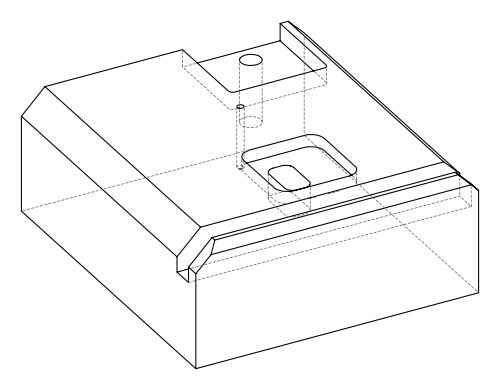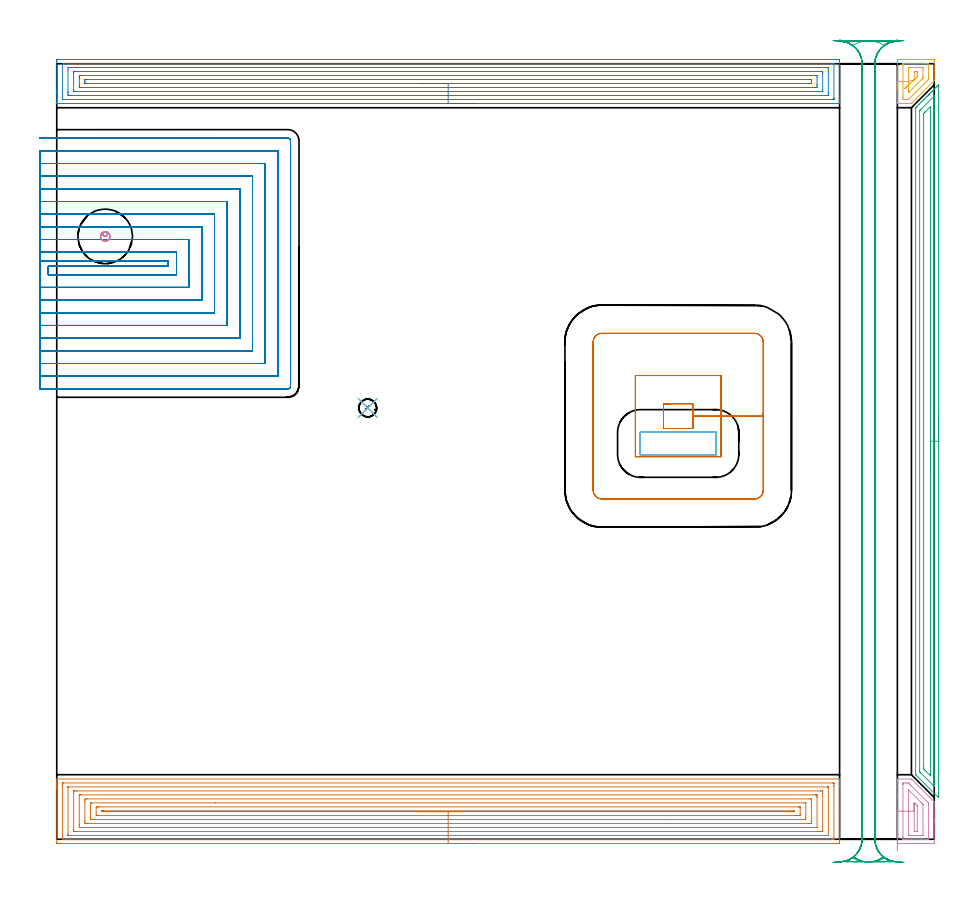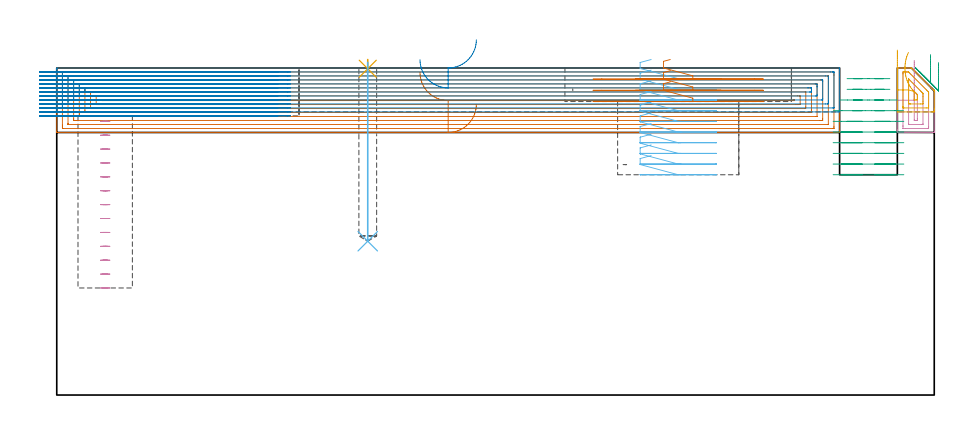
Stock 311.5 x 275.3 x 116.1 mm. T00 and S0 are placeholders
(PLAN: 12 operations, 6 tool changes, 130 min)
(1 AREA_MILL | FG_CHAMFER_SURFACE | UGT0205_001 | 20.23 min | 75001 mm3)
(2 AREA_MILL_1 | FG_CHAMFER_SURFACE_1 | UGT0205_001 | 13.6 min | 34714 mm3)
(3 AREA_MILL_2 | FG_CHAMFER_SURFACE_2 | UGT0205_001 | 6.12 min | 8614 mm3)
(4 AREA_MILL_3 | FG_CHAMFER_SURFACE_3 | UGT0205_001 | 1.11 min | 5238 mm3)
(5 AREA_MILL_4 | FG_CHAMFER_SURFACE_4 | UGT0205_001 | 0.77 min | 2147 mm3)
(6 MILL_RECTANGULAR_POCKET | POCKET_RECTANGULAR_STRAIGHT | NXT0201_012 | Follow Part, ap 4, ae 75% | 2.48 min | 36994 mm3)
(7 MILL_RECTANGULAR_POCKET_1 | POCKET_RECTANGULAR_STRAIGHT_1 | UGT0201_094 | Follow Part, ap 5, ae 75% | 2.83 min | 62033 mm3)
(8 MILL_SLOT | SLOT_PARTIAL_RECTANGULAR | NXT0201_008 | Follow Part, ap 1.5, ae 75% | 69.22 min | 138800 mm3)
(9 MILL_RECTANGULAR_SLOT | SLOT_RECTANGULAR | NXT0201_012 | Follow Part, ap 4, ae 75% | 12.51 min | 207832 mm3)
(10 MILL_BLIND_HOLE_FROM_SOLID_MATERIAL | STEP1POCKET | NXT0201_012 | Spiral | 0.83 min | 17891 mm3)
(11 SPOT_DRILL | STEP1POCKET_1 | NXT0321_9005460120000 | 0.03 min | 4 mm3)
(12 DRILL_BLIND_HOLE_INTO_CENTER | STEP1POCKET_1 | UGT0301_458 | 0.26 min | 1864 mm3)
(TOOL UGT0205_001 | Chamfer Mill 20 x 3 x 45 deg. | D20 FL50 Z2)
(TOOL NXT0201_012 | ENDMILL 16mm [2P460-1600-NA 1630] | D16 FL38 Z6)
(TOOL UGT0201_094 | End mill 20 mm | D20 FL38 Z4)
(TOOL NXT0201_008 | ENDMILL 6mm [2P460-0600-NA 1630] | D6 FL26 Z6)
(TOOL NXT0321_9005460120000 | NC Spot Drill, 142deg, 12mm, Carbide, Uncoated | D12 PA142 FL30 Z2)
(TOOL UGT0301_458 | Carbide Drill 6.3 mm | D6.3 PA118 FL63 Z2)
(OP 1 AREA_MILL)
G17 G21 G94 G90
T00 M6
G54
G17 G0 G90 X148.95 Y-1.5 S1061 M3
G43 Z126.1 H0
Z103.2
G94 G1 X148.912 Z102.328 F250.
X148.798 Z101.464
X148.609 Z100.612
X148.347 Z99.78
X148.013 Z98.974
X147.61 Z98.2
X147.142 Z97.464
X146.61 Z96.772
X146.021 Z96.129
X145.378 Z95.54
X144.686 Z95.008
X143.95 Z94.54
X143.176 Z94.137
X142.37 Z93.803
X141.538 Z93.541
X140.686 Z93.352
X139.822 Z93.238
X138.95 Z93.2
X0.607
X0.164 Y-1.496 Z93.202
X0.01 Y-1.492 Z93.206
X0. Y-1.059 Z93.638
Y17.718 Z112.413
Y18.317 Z113.011
Y18.881 Z113.578
Y19.197 Z113.893
Y19.762 Z114.458
Y20.078 Z114.773
Y21.084 Z115.783
X0.01 Y21.394 Z116.093
X0.16 Y21.4 Z116.1
X277.74
X277.89 Y21.394 Z116.093
X277.9 Y21.083 Z115.782
Y20.711 Z115.411
Y20.078 Z114.773
Y18.881 Z113.578
Y18.317 Z113.011
Y9.792 Z104.489
Y-0.777 Z93.92
X277.897 Y-1.059 Z93.638
X277.89 Y-1.492 Z93.206
X277.736 Y-1.496 Z93.202
X277.293 Y-1.5 Z93.2
X138.95
Y-0.086 Z94.614
X2.392 Y-0.085 Z94.615
X2.296 Y-0.084 Z94.616
X2.032 Y-0.079 Z94.621
X2.01 Y0.007 Z94.707
X2.003 Y0.205 Z94.905
X2.001 Y0.703 Z95.403
X2. Y1.089 Z95.789
X2.001 Y19.197 Z113.897
X2.003 Y19.581 Z114.281
X2.01 Y19.968 Z114.668
X2.023 Y19.979 Z114.679
X2.043 Y19.982 Z114.682
X2.092 Y19.984 Z114.684
X2.192 Y19.985 Z114.685
X2.392 Y19.986 Z114.686
X275.508 Y19.985 Z114.685
X275.604 Y19.984 Z114.684
X275.868 Y19.979 Z114.679
X275.89 Y19.893 Z114.593
X275.897 Y19.695 Z114.395
X275.899 Y19.197 Z113.897
X275.9 Y18.811 Z113.511
X275.899 Y0.703 Z95.403
X275.897 Y0.318 Z95.018
X275.89 Y-0.068 Z94.632
X275.877 Y-0.079 Z94.621
X275.857 Y-0.082 Z94.618
X275.808 Y-0.084 Z94.616
X275.708 Y-0.085 Z94.615
X275.508 Y-0.086 Z94.614
X138.95
Y1.328 Z96.028
X4.177 Y1.329 Z96.029
X4.091 Y1.33 Z96.03
X4.023 Y1.333 Z96.033
X4.01 Y1.335 Z96.035
X4.006 Y1.359 Z96.059
X4.003 Y1.409 Z96.109
X4.001 Y1.583 Z96.283
X4. Y1.758 Z96.458
X4.001 Y18.49 Z113.19
X4.007 Y18.549 Z113.249
X4.01 Y18.565 Z113.265
X4.017 Y18.567 Z113.267
X4.048 Y18.569 Z113.269
X4.177 Y18.571 Z113.271
X273.723
X273.809 Y18.57 Z113.27
X273.877 Y18.567 Z113.267
X273.89 Y18.565 Z113.265
X273.894 Y18.541 Z113.241
X273.897 Y18.491 Z113.191
X273.899 Y18.317 Z113.017
X273.9 Y18.142 Z112.842
X273.899 Y1.41 Z96.11
X273.893 Y1.351 Z96.051
X273.89 Y1.335 Z96.035
X273.883 Y1.333 Z96.033
X273.852 Y1.331 Z96.031
X273.723 Y1.329 Z96.029
X138.95 Y1.328 Z96.028
Y2.743 Z97.443
X6.854
X6.571 Y2.744 Z97.444
X6.123 Y2.748 Z97.448
X6.027 Y2.749 Z97.449
X6.01 Y2.919 Z97.619
X6. Y3.307 Z98.007
Y3.345 Z98.045
Y16.555 Z111.255
X6.002 Y16.977 Z111.677
X6.005 Y17.082 Z111.782
X6.01 Y17.134 Z111.834
X6.014 Y17.15 Z111.85
X6.042 Y17.152 Z111.852
X6.247 Y17.155 Z111.855
X6.854 Y17.157 Z111.857
X7.137
X271.046
X271.329 Y17.156 Z111.856
X271.777 Y17.152 Z111.852
X271.873 Y17.15 Z111.85
X271.89 Y16.981 Z111.681
X271.9 Y16.593 Z111.293
Y16.555 Z111.255
Y3.345 Z98.045
X271.898 Y2.923 Z97.623
X271.895 Y2.818 Z97.518
X271.89 Y2.766 Z97.466
X271.886 Y2.749 Z97.449
X271.858 Y2.748 Z97.448
X271.653 Y2.745 Z97.445
X271.046 Y2.743 Z97.443
X270.763
X138.95
Y4.157 Z98.857
X8.57
X8.431 Y4.158 Z98.858
X8.154 Y4.163 Z98.863
X8.009 Y4.167 Z98.867
X8.006 Y4.184 Z98.884
X8.003 Y4.225 Z98.925
X8. Y4.856 Z99.556
Y5.106 Z99.806
X8.001 Y15.675 Z110.375
X8.003 Y15.714 Z110.414
X8.007 Y15.732 Z110.432
X8.011 Y15.736 Z110.436
X8.085 Y15.739 Z110.439
X8.362 Y15.742 Z110.442
X8.501 Y15.743 Z110.443
X269.33
X269.469 Y15.742 Z110.442
X269.746 Y15.737 Z110.437
X269.891 Y15.733 Z110.433
X269.894 Y15.716 Z110.416
X269.897 Y15.675 Z110.375
X269.9 Y15.044 Z109.744
Y14.794 Z109.494
X269.899 Y4.225 Z98.925
X269.897 Y4.186 Z98.886
X269.893 Y4.168 Z98.868
X269.89 Y4.164 Z98.864
X269.816 Y4.161 Z98.861
X269.538 Y4.158 Z98.858
X269.399 Y4.157 Z98.857
X138.95
Y5.571 Z100.271
X10.846
X10.425 Y5.573 Z100.273
X10.013 Y5.578 Z100.278
X10.005 Y5.987 Z100.687
X10. Y6.405 Z101.105
Y13.451 Z108.151
X10.004 Y13.913 Z108.613
X10.01 Y14.322 Z109.022
X10.425 Y14.326 Z109.026
X10.896 Y14.329 Z109.029
X267.054
X267.475 Y14.327 Z109.027
X267.887 Y14.322 Z109.022
X267.895 Y13.913 Z108.613
X267.9 Y13.495 Z108.195
Y6.449 Z101.149
X267.896 Y5.987 Z100.687
X267.89 Y5.578 Z100.278
X267.475 Y5.573 Z100.273
X267.004 Y5.571 Z100.271
X138.95
Y6.985 Z101.685
X12.21 Y6.986 Z101.686
X12.089 Y6.987 Z101.687
X12.03 Y6.99 Z101.69
X12.009 Y6.993 Z101.693
X12.005 Y7.005 Z101.705
X12.002 Y7.02 Z101.72
X12. Y7.074 Z101.774
X12.001 Y12.357 Z107.057
X12.009 Y12.565 Z107.265
X12.026 Y12.908 Z107.608
X12.21 Y12.912 Z107.612
X12.33 Y12.914 Z107.614
X56.362 Y12.915 Z107.615
X265.69 Y12.914 Z107.614
X265.811 Y12.913 Z107.613
X265.87 Y12.91 Z107.61
X265.891 Y12.907 Z107.607
X265.895 Y12.895 Z107.595
X265.898 Y12.88 Z107.58
X265.9 Y12.826 Z107.526
X265.899 Y7.543 Z102.243
X265.891 Y7.335 Z102.035
X265.874 Y6.992 Z101.692
X265.69 Y6.988 Z101.688
X265.57 Y6.986 Z101.686
X217.605 Y6.985 Z101.685
X138.95
Y8.4 Z103.1
X14.887
X14.226 Y8.401 Z103.101
X14.097 Y8.403 Z103.103
X14.074 Y8.405 Z103.105
X14.01 Y8.419 Z103.119
X14. Y8.624 Z103.324
Y8.629 Z103.329
Y11.266 Z105.966
X14.01 Y11.483 Z106.183
X14.423 Y11.494 Z106.194
X14.657 Y11.498 Z106.198
X14.887 Y11.5 Z106.2
X15.547
X263.013
X263.674 Y11.499 Z106.199
X263.803 Y11.497 Z106.197
X263.826 Y11.494 Z106.194
X263.89 Y11.481 Z106.181
X263.9 Y11.276 Z105.976
Y11.271 Z105.971
Y8.634 Z103.334
X263.89 Y8.417 Z103.117
X263.478 Y8.406 Z103.106
X263.243 Y8.401 Z103.101
X263.013 Y8.4 Z103.1
X262.353
X138.95
Y9.814 Z104.514
X16.364
X16.088 Y9.816 Z104.516
X16.043 Y9.818 Z104.518
X16.014 Y9.82 Z104.52
X16.01 Y9.839 Z104.539
X16.008 Y9.95 Z104.65
X16.01 Y10.061 Z104.761
X16.014 Y10.08 Z104.78
X16.043 Y10.082 Z104.782
X16.09 Y10.084 Z104.784
X16.364 Y10.086 Z104.786
X16.672
X261.536
X261.812 Y10.084 Z104.784
X261.857 Y10.082 Z104.782
X261.886 Y10.08 Z104.78
X261.89 Y10.061 Z104.761
X261.892 Y9.95 Z104.65
X261.89 Y9.839 Z104.539
X261.886 Y9.82 Z104.52
X261.857 Y9.818 Z104.518
X261.81 Y9.816 Z104.516
X261.504 Y9.814 Z104.514
X261.228
X138.95
X138.078 Z104.552
X137.214 Z104.666
X136.362 Z104.854
X135.53 Z105.117
X134.724 Z105.451
X133.95 Z105.853
X133.214 Z106.322
X132.522 Z106.853
X131.879 Z107.443
X131.29 Z108.086
X130.758 Z108.778
X130.29 Z109.514
X129.887 Z110.288
X129.553 Z111.094
X129.291 Z111.926
X129.102 Z112.777
X128.988 Z113.642
X128.95 Z114.514
G0 Z126.1
M5
M2
(OP 2 AREA_MILL_1)
G17 G21 G94 G90
T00 M6
G54
G17 G0 G90 X148.95 Y261.2 S1061 M3
G43 Z126.1 H0
G94 G1 X148.912 Z125.228 F250.
X148.798 Z124.363
X148.609 Z123.512
X148.347 Z122.68
X148.013 Z121.874
X147.61 Z121.1
X147.142 Z120.364
X146.61 Z119.672
X146.021 Z119.029
X145.378 Z118.439
X144.686 Z117.908
X143.95 Z117.44
X143.176 Z117.037
X142.37 Z116.703
X141.538 Z116.441
X140.687 Z116.252
X139.822 Z116.138
X138.95 Z116.1
X0.16
X0.01 Y261.202 Z116.088
X0.002 Y261.329 Z115.964
X0. Y261.46 Z115.839
Y261.808 Z115.491
Y262.437 Z114.858
Y264.502 Z112.796
Y265.062 Z112.233
Y265.657 Z111.639
Y275.843 Z101.454
X0.004 Y276.438 Z100.859
X0.01 Y276.793 Z100.505
X0.24 Y276.797 Z100.501
X0.607 Y276.8 Z100.5
X277.293
X277.66 Y276.797 Z100.501
X277.89 Y276.793 Z100.505
X277.9 Y276.438 Z100.859
Y265.062 Z112.233
Y263.627 Z113.67
Y262.437 Z114.858
Y261.808 Z115.491
Y261.46 Z115.839
X277.898 Y261.329 Z115.964
X277.89 Y261.202 Z116.088
X277.74 Y261.2 Z116.1
X138.95
Y262.614 Z114.686
X2.392 Y262.615 Z114.685
X2.209 Y262.616 Z114.684
X2.047 Y262.62 Z114.68
X2.014 Y262.621 Z114.679
X2.009 Y262.641 Z114.659
X2.005 Y262.669 Z114.631
X2.001 Y262.82 Z114.48
X2. Y275.072 Z102.228
X2.002 Y275.2 Z102.1
X2.006 Y275.302 Z101.998
X2.01 Y275.369 Z101.931
X2.02 Y275.379 Z101.921
X2.037 Y275.38 Z101.92
X2.392 Y275.385 Z101.915
X2.573 Y275.386 Z101.914
X3.284
X275.508 Y275.385 Z101.915
X275.691 Y275.384 Z101.916
X275.853 Y275.38 Z101.92
X275.886 Y275.379 Z101.921
X275.892 Y275.359 Z101.941
X275.895 Y275.331 Z101.969
X275.899 Y275.18 Z102.12
X275.9 Y262.928 Z114.372
X275.898 Y262.8 Z114.5
X275.894 Y262.698 Z114.602
X275.89 Y262.632 Z114.668
X275.88 Y262.621 Z114.679
X275.863 Y262.62 Z114.68
X275.508 Y262.615 Z114.685
X275.327 Y262.614 Z114.686
X274.616
X138.95
Y264.028 Z113.272
X5.069 Y264.029 Z113.271
X4.337 Y264.03 Z113.27
X4.177 Y264.032 Z113.268
X4.024 Y264.035 Z113.265
X4.01 Y264.187 Z113.113
X4.004 Y264.357 Z112.943
X4. Y265.062 Z112.238
Y265.236 Z112.065
X4.001 Y273.11 Z104.19
X4.01 Y273.813 Z103.487
X4.022 Y273.965 Z103.335
X5.069 Y273.971 Z103.329
X272.831
X273.563 Y273.97 Z103.33
X273.723 Y273.968 Z103.332
X273.876 Y273.965 Z103.335
X273.89 Y273.813 Z103.487
X273.897 Y273.643 Z103.657
X273.9 Y272.938 Z104.362
Y272.765 Z104.535
X273.899 Y264.89 Z112.41
X273.89 Y264.187 Z113.113
X273.878 Y264.035 Z113.265
X272.831 Y264.029 Z113.271
X138.95 Y264.028 Z113.272
Y265.443 Z111.857
X6.466
X6.131 Y265.445 Z111.855
X6.075 Y265.446 Z111.854
X6.021 Y265.449 Z111.851
X6.01 Y265.524 Z111.776
X6.001 Y265.899 Z111.401
X6. Y265.937 Z111.363
Y272.063 Z105.237
X6.006 Y272.481 Z104.819
X6.01 Y272.533 Z104.767
X6.013 Y272.55 Z104.75
X6.048 Y272.552 Z104.748
X6.182 Y272.555 Z104.745
X6.35 Y272.557 Z104.743
X271.434
X271.769 Y272.555 Z104.745
X271.825 Y272.554 Z104.746
X271.879 Y272.551 Z104.749
X271.89 Y272.476 Z104.824
X271.9 Y272.101 Z105.199
Y272.063 Z105.237
Y265.937 Z111.363
X271.894 Y265.519 Z111.781
X271.89 Y265.467 Z111.833
X271.887 Y265.45 Z111.85
X271.852 Y265.448 Z111.852
X271.718 Y265.445 Z111.855
X271.55 Y265.443 Z111.857
X138.95
Y266.857 Z110.443
X8.594
X8.207 Y266.861 Z110.439
X8.023 Y266.864 Z110.436
X8.01 Y266.967 Z110.333
X8.002 Y267.438 Z109.862
X8. Y270.064 Z107.236
X8.001 Y270.313 Z106.987
X8.006 Y270.934 Z106.366
X8.014 Y271.136 Z106.164
X8.685 Y271.143 Z106.157
X269.306
X269.693 Y271.139 Z106.161
X269.877 Y271.136 Z106.164
X269.89 Y271.033 Z106.267
X269.898 Y270.562 Z106.738
X269.9 Y267.936 Z109.364
X269.899 Y267.687 Z109.613
X269.894 Y267.066 Z110.234
X269.886 Y266.864 Z110.436
X269.215 Y266.857 Z110.443
X138.95
Y268.271 Z109.029
X10.722
X10.425 Y268.272 Z109.028
X10.128 Y268.276 Z109.024
X10.044 Y268.278 Z109.022
X10.01 Y268.283 Z109.017
X10.007 Y268.313 Z108.987
X10.003 Y268.424 Z108.876
X10.001 Y268.562 Z108.738
X10. Y268.979 Z108.321
X10.001 Y269.438 Z107.862
X10.004 Y269.646 Z107.654
X10.007 Y269.697 Z107.603
X10.009 Y269.718 Z107.582
X10.03 Y269.722 Z107.578
X10.131 Y269.725 Z107.575
X10.425 Y269.728 Z107.572
X11.02 Y269.729 Z107.571
X11.317
X267.178
X267.475 Y269.728 Z107.572
X267.772 Y269.724 Z107.576
X267.856 Y269.722 Z107.578
X267.89 Y269.717 Z107.583
X267.893 Y269.687 Z107.613
X267.897 Y269.576 Z107.724
X267.899 Y269.438 Z107.862
X267.9 Y269.021 Z108.279
X267.899 Y268.562 Z108.738
X267.896 Y268.354 Z108.946
X267.893 Y268.303 Z108.997
X267.891 Y268.282 Z109.018
X267.87 Y268.278 Z109.022
X267.769 Y268.275 Z109.025
X267.475 Y268.272 Z109.028
X266.88 Y268.271 Z109.029
X266.583
X138.95
X138.078 Z109.067
X137.214 Z109.181
X136.362 Z109.37
X135.53 Z109.632
X134.724 Z109.966
X133.95 Z110.369
X133.214 Z110.837
X132.522 Z111.368
X131.879 Z111.958
X131.29 Z112.601
X130.759 Z113.293
X130.29 Z114.029
X129.887 Z114.803
X129.553 Z115.609
X129.291 Z116.441
X129.102 Z117.292
X128.988 Z118.157
X128.95 Z119.029
G0 Z126.1
M5
M2
(OP 3 AREA_MILL_2)
G17 G21 G94 G90
T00 M6
G54
G17 G0 G90 X313. Y151.3 S1061 M3
G43 Z126.1 H0
Z118.
G94 G1 Y151.262 Z117.128 F250.
Y151.148 Z116.263
Y150.959 Z115.412
Y150.697 Z114.58
Y150.363 Z113.774
Y149.96 Z113.
Y149.492 Z112.264
Y148.96 Z111.572
Y148.371 Z110.929
Y147.728 Z110.34
Y147.036 Z109.808
Y146.3 Z109.34
Y145.526 Z108.937
Y144.72 Z108.603
Y143.888 Z108.341
Y143.036 Z108.152
Y142.172 Z108.038
Y141.3 Z108.
Y15.345
X312.999 Y14.964 Z108.001
X312.998 Y14.932 Z108.002
X312.992 Y14.818 Z108.006
X312.935 Y14.87 Z108.063
X312.835 Y14.964 Z108.162
X305.08 Y22.72 Z115.92
X304.917 Y22.887 Z116.078
X304.904 Y22.905 Z116.089
X304.9 Y22.999 Z116.1
Y259.6
X304.904 Y259.695 Z116.089
X304.917 Y259.713 Z116.078
X305.08 Y259.88 Z115.919
X305.246 Y260.047 Z115.753
X305.408 Y260.21 Z115.589
X306.139 Y260.939 Z114.86
X306.294 Y261.095 Z114.703
X306.731 Y261.531 Z114.269
X307.032 Y261.832 Z113.967
X307.179 Y261.981 Z113.817
X307.605 Y262.405 Z113.395
X307.924 Y262.725 Z113.074
X308.065 Y262.866 Z112.932
X308.47 Y263.27 Z112.53
X308.52 Y263.32 Z112.48
X308.817 Y263.618 Z112.181
X308.948 Y263.75 Z112.048
X309.334 Y264.134 Z111.666
X309.455 Y264.255 Z111.545
X309.71 Y264.511 Z111.288
X309.836 Y264.637 Z111.161
X310.198 Y264.998 Z110.802
X310.363 Y265.163 Z110.637
X310.603 Y265.404 Z110.395
X310.721 Y265.523 Z110.275
X311.062 Y265.862 Z109.937
X311.27 Y266.07 Z109.729
X311.496 Y266.296 Z109.503
X311.607 Y266.408 Z109.39
X312.178 Y266.978 Z108.822
X312.388 Y267.189 Z108.61
X312.492 Y267.294 Z108.504
X312.935 Y267.735 Z108.065
X312.987 Y267.785 Z108.013
X312.996 Z108.004
X313. Z108.
Y141.3
X311.586 Z109.414
Y18.982
X311.583 Y18.785 Z109.417
X311.58 Y18.688 Z109.42
X311.579 Y18.683 Z109.421
X311.564 Y18.693 Z109.436
X311.535 Y18.718 Z109.465
X311.467 Y18.783 Z109.533
X311.268 Y18.982 Z109.732
X306.805 Y23.446 Z114.195
X306.425 Y23.835 Z114.575
X306.321 Y23.942 Z114.679
X306.319 Y23.992 Z114.681
X306.316 Y24.1 Z114.684
X306.314 Y24.318 Z114.686
X306.315 Y258.479 Z114.685
X306.317 Y258.588 Z114.683
X306.321 Y258.641 Z114.679
X306.324 Y258.662 Z114.676
X306.339 Y258.68 Z114.661
X306.549 Y258.896 Z114.451
X306.803 Y259.154 Z114.197
X306.992 Y259.342 Z114.008
X311.438 Y263.788 Z109.562
X311.533 Y263.88 Z109.467
X311.569 Y263.911 Z109.431
X311.577 Y263.917 Z109.423
X311.579 Y263.899 Z109.421
X311.583 Y263.813 Z109.417
X311.586 Y263.639 Z109.414
Y263.618
Y141.3
X310.172 Z110.828
X310.171 Y23.446 Z110.829
Y23.108
X310.167 Y22.553 Z110.833
X310.166 Y22.549 Z110.834
X310.152 Y22.553 Z110.848
X309.836 Y22.865 Z111.164
X308.36 Y24.339 Z112.64
X308.065 Y24.637 Z112.935
X307.771 Y24.938 Z113.229
X307.737 Y24.975 Z113.263
X307.734 Y25.029 Z113.266
X307.731 Y25.119 Z113.269
X307.729 Y25.232 Z113.271
Y25.571
Y256.814
X307.731 Y257.368 Z113.269
X307.733 Y257.537 Z113.267
X307.735 Y257.617 Z113.265
X307.773 Y257.662 Z113.227
X308.065 Y257.963 Z112.935
X308.212 Y258.112 Z112.788
X308.36 Y258.261 Z112.64
X310.147 Y260.047 Z110.853
X310.156 Y260.052 Z110.844
X310.16 Y260.053 Z110.84
X310.165 Y260.047 Z110.835
X310.169 Y259.834 Z110.831
X310.171 Y259.709 Z110.829
X310.172 Y141.3 Z110.828
Y140.428 Z110.866
Y139.564 Z110.98
Y138.712 Z111.169
Y137.88 Z111.431
Y137.074 Z111.765
Y136.3 Z112.168
Y135.564 Z112.637
Y134.872 Z113.168
Y134.229 Z113.757
Y133.64 Z114.401
Y133.108 Z115.093
Y132.64 Z115.828
Y132.237 Z116.602
Y131.903 Z117.408
Y131.641 Z118.24
Y131.452 Z119.092
Y131.338 Z119.957
Y131.3 Z120.828
G0 Z126.1
M5
M2
(OP 4 AREA_MILL_3)
G17 G21 G94 G90
T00 M6
G54
G17 G0 G90 X298.4 Y-4.192 S1061 M3
G43 Z126.1 H0
Z104.645
G94 G1 Y-3.549 Z104.055 F250.
Y-2.857 Z103.524
Y-2.121 Z103.056
Y-1.347 Z102.653
Y-0.541 Z102.319
Y0.291 Z102.057
Y1.142 Z101.868
Y2.007 Z101.754
Y2.879 Z101.716
Y3.75 Z101.754
Y4.615 Z101.868
Y5.467 Z102.057
Y6.299 Z102.319
Y7.105 Z102.653
Y7.879 Z103.056
Y8.615 Z103.524
Y9.307 Z104.055
Y9.95 Z104.645
Y14.794 Z109.488
Y15.604 Z110.304
Y20.995 Z115.694
X298.41 Y21.393 Z116.093
X298.804 Y21.4 Z116.1
X303.4 Y21.399 Z116.099
X311.496 Y13.304 Z108.003
X311.499 Y13.289 Z107.989
X311.5 Y6.797 Z101.497
Y5.987 Z100.681
X311.499 Y-1.059 Z93.636
X311.497 Y-1.461 Z93.234
X311.493 Y-1.49 Z93.205
X311.096 Y-1.5 Z93.2
X298.804 Y-1.499 Z93.201
X298.407 Y-1.49 Z93.205
X298.403 Y-1.059 Z93.636
X298.4 Y-0.654 Z94.041
Y9.95 Z104.645
X298.402
X298.804 Y9.948 Z104.648
X300.4 Y9.95 Z104.65
Y19.357 Z114.057
X300.403 Y19.518 Z114.218
X300.41 Y19.838 Z114.538
X300.422 Y19.979 Z114.679
X300.462 Y19.981 Z114.681
X300.56 Y19.984 Z114.684
X300.652 Y19.985 Z114.685
X301.438
X301.531
X302.316 Y19.979 Z114.679
X302.363 Y19.976 Z114.676
X302.415 Y19.927 Z114.627
X302.522 Y19.824 Z114.524
X302.733 Y19.616 Z114.316
X303.153 Y19.197 Z113.897
X309.34 Y13.01 Z107.71
X309.44 Y12.9 Z107.6
X309.49 Y12.844 Z107.544
X309.5 Y12.152 Z106.852
Y0.543 Z95.243
X309.497 Y0.382 Z95.082
X309.49 Y0.062 Z94.762
X309.478 Y-0.079 Z94.621
X309.438 Y-0.081 Z94.619
X309.34 Y-0.084 Z94.616
X309.248 Y-0.085 Z94.615
X301.345
X300.56 Y-0.08 Z94.62
X300.461 Y-0.079 Z94.621
X300.41 Y-0.053 Z94.647
X300.404 Y-0.022 Z94.678
X300.401 Y0.703 Z95.403
X300.4 Y0.863 Z95.563
Y9.95 Z104.65
X302.4
X302.401 Y17.351 Z112.051
X302.406 Y17.436 Z112.136
X302.41 Y17.483 Z112.183
X302.419 Y17.478 Z112.178
X302.426 Y17.473 Z112.173
X302.464 Y17.436 Z112.136
X306.868 Y13.032 Z107.732
X307.03 Y12.868 Z107.568
X307.354 Y12.535 Z107.235
X307.49 Y12.383 Z107.083
X307.494 Y12.335 Z107.035
X307.499 Y12.237 Z106.937
Y1.583 Z96.283
X307.493 Y1.384 Z96.084
X307.49 Y1.341 Z96.041
X307.383 Y1.335 Z96.035
X307.214 Y1.331 Z96.031
X306.96 Y1.329 Z96.029
X302.569
X302.465 Y1.331 Z96.031
X302.434 Y1.334 Z96.034
X302.41 Y1.338 Z96.038
X302.406 Y1.388 Z96.088
X302.401 Y1.498 Z96.198
X302.4 Y9.95 Z104.65
X304.4
X304.402 Y12.702 Z107.402
X304.407 Y13.032 Z107.732
X304.409 Y13.033 Z107.733
X304.413 Y13.032 Z107.732
X304.95 Y12.5 Z107.2
X305.295 Y12.152 Z106.852
X305.409 Y12.031 Z106.731
X305.49 Y11.943 Z106.643
X305.493 Y11.876 Z106.576
X305.499 Y11.601 Z106.301
Y3.345 Z98.045
X305.497 Y2.796 Z97.496
X305.49 Y2.758 Z97.458
X305.486 Y2.749 Z97.449
X305.474 Y2.747 Z97.447
X305.4 Y2.744 Z97.444
X305.25 Y2.743 Z97.443
X304.95
X304.672
X304.528
X304.456 Y2.744 Z97.444
X304.421 Y2.747 Z97.447
X304.411 Y2.749 Z97.449
X304.409 Y2.758 Z97.458
X304.401 Y3.014 Z97.714
X304.4 Y9.95 Z104.65
Y10.539 Z105.293
Y11.07 Z105.985
Y11.539 Z106.721
Y11.942 Z107.495
Y12.276 Z108.301
Y12.538 Z109.133
Y12.727 Z109.985
Y12.841 Z110.849
Y12.879 Z111.721
Y12.841 Z112.593
Y12.727 Z113.458
Y12.538 Z114.309
Y12.276 Z115.141
Y11.942 Z115.947
Y11.539 Z116.721
Y11.07 Z117.457
Y10.539 Z118.149
Y9.95 Z118.792
G0 Z126.1
M5
M2
(OP 5 AREA_MILL_4)
G17 G21 G94 G90
T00 M6
G54
G17 G0 G90 X298.4 Y269. S1061 M3
G43 Z126.1 H0
Z122.437
G94 G1 Y268.41 Z121.794 F250.
Y267.879 Z121.102
Y267.411 Z120.366
Y267.008 Z119.592
Y266.674 Z118.786
Y266.412 Z117.954
Y266.223 Z117.102
Y266.109 Z116.237
Y266.071 Z115.366
Y266.109 Z114.494
Y266.223 Z113.629
Y266.412 Z112.778
Y266.674 Z111.946
Y267.008 Z111.14
Y267.411 Z110.366
Y267.88 Z109.63
Y268.411 Z108.938
Y269. Z108.295
Y275.965 Z101.33
X298.404 Y276.438 Z100.857
X298.408 Y276.79 Z100.505
X298.448 Y276.793 Z100.502
X298.804 Y276.8 Z100.5
X310.733
X311.096 Y276.799 Z100.501
X311.452 Y276.793 Z100.502
X311.492 Y276.79 Z100.504
X311.495 Y276.438 Z100.856
X311.5 Y275.633 Z101.667
X311.499 Y269.401 Z107.898
X311.49 Y269.291 Z108.006
X311.305 Y269.104 Z108.194
X311.201 Y269. Z108.298
X303.531 Y261.332 Z115.967
X303.395 Y261.204 Z116.089
X303.194 Y261.2 Z116.1
X298.804
X298.41 Y261.207 Z116.093
X298.4 Y261.533 Z115.767
Y266.883 Z110.417
Y267.687 Z109.606
Y269. Z108.295
X298.403
X298.804 Y269.002 Z108.298
X300.4 Y269. Z108.3
Y274.847 Z102.453
X300.403 Y275.006 Z102.294
X300.41 Y275.324 Z101.976
X300.416 Y275.38 Z101.92
X300.43 Y275.382 Z101.918
X300.472 Y275.384 Z101.916
X300.56 Y275.385 Z101.915
X300.738 Y275.386 Z101.914
X308.64 Y275.385 Z101.915
X309.34 Y275.381 Z101.919
X309.439 Y275.379 Z101.921
X309.49 Y275.372 Z101.928
X309.5 Y274.688 Z102.612
X309.499 Y270.313 Z106.987
X309.498 Y270.155 Z107.145
X309.491 Y269.995 Z107.305
X309.475 Y269.737 Z107.563
X309.34 Y269.592 Z107.708
X308.826 Y269.075 Z108.225
X302.564 Y262.815 Z114.485
X302.462 Y262.717 Z114.583
X302.392 Y262.653 Z114.647
X302.355 Y262.621 Z114.679
X302.316 Y262.62 Z114.68
X302.136 Y262.616 Z114.684
X301.438 Y262.615 Z114.685
X301.26
X300.56 Y262.619 Z114.681
X300.461 Y262.621 Z114.679
X300.41 Y262.628 Z114.672
X300.4 Y263.312 Z113.988
Y269. Z108.3
X302.4
Y272.854 Z104.446
Y273.729 Z103.571
X302.402 Y273.813 Z103.487
X302.406 Y273.911 Z103.389
X302.41 Y273.955 Z103.345
X302.557 Y273.964 Z103.336
X302.875 Y273.969 Z103.331
X303.035 Y273.971 Z103.329
X306.706
X307.43 Y273.967 Z103.333
X307.461 Y273.965 Z103.335
X307.49 Y273.907 Z103.393
X307.494 Y273.813 Z103.487
X307.5 Y273.022 Z104.278
Y271.272 Z106.028
X307.499 Y270.398 Z106.902
X307.495 Y270.313 Z106.987
X307.49 Y270.216 Z107.084
X307.424 Y270.135 Z107.165
X307.308 Y270.013 Z107.287
X307.159 Y269.861 Z107.439
X306.738 Y269.438 Z107.862
X302.551 Y265.252 Z112.048
X302.445 Y265.15 Z112.15
X302.41 Y265.118 Z112.182
X302.407 Y265.143 Z112.157
X302.403 Y265.248 Z112.052
X302.4 Y265.853 Z111.447
Y269. Z108.3
X304.408 Y269.564 Z107.736
X304.405 Y269.582 Z107.718
X304.402 Y269.656 Z107.644
X304.401 Y269.767 Z107.533
X304.4 Y269.986 Z107.314
X304.401 Y272.337 Z104.963
X304.404 Y272.474 Z104.826
X304.409 Y272.541 Z104.759
X304.411 Y272.551 Z104.749
X304.422 Y272.553 Z104.747
X304.455 Y272.556 Z104.744
X304.95
X305.336 Y272.553 Z104.747
X305.481 Y272.55 Z104.75
X305.493 Y272.397 Z104.903
X305.497 Y272.063 Z105.237
X305.499 Y271.516 Z105.784
X305.496 Y271.188 Z106.112
X305.489 Y270.65 Z106.65
X305.162 Y270.313 Z106.987
X305.057 Y270.206 Z107.094
X304.509 Y269.659 Z107.641
X304.435 Y269.588 Z107.712
X304.409 Y269.564 Z107.736
X303.884 Y269.094 Z108.252
X303.396 Y268.656 Z108.826
X302.946 Y268.253 Z109.456
X302.539 Y267.889 Z110.136
X302.178 Y267.565 Z110.861
X301.865 Y267.285 Z111.626
X301.603 Y267.05 Z112.424
X301.394 Y266.862 Z113.25
X301.239 Y266.724 Z114.098
X301.14 Y266.635 Z114.96
X301.097 Y266.596 Z115.83
X301.111 Y266.609 Z116.702
X301.181 Y266.672 Z117.57
X301.307 Y266.785 Z118.425
X301.489 Y266.948 Z119.263
X301.724 Y267.158 Z120.076
X302.011 Y267.415 Z120.859
X302.348 Y267.717 Z121.605
G0 Z126.1
M5
M2
(OP 6 MILL_RECTANGULAR_POCKET)
G17 G21 G94 G90
T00 M6
G54
G17 G0 G90 X211.015 Y144.5 S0 M3
G43 Z126.1 H1
Z119.1
G94 G1 X207.2 Z118.078 F250.
X207.168 Z118.069
X207.126 Y144.474 Z118.056
X207.1 Y144.432 Z118.043
Y136.568 Z115.936
X207.126 Y136.526 Z115.922
X207.168 Y136.5 Z115.909
X220.6 Z112.31
X234. F500.
X234.055 Y136.505
X234.095 Y136.545
X234.1 Y136.6
Y144.4
X234.095 Y144.455
X234.055 Y144.495
X234. Y144.5
X207.2
X207.145 Y144.495
X207.105 Y144.455
X207.1 Y144.4
Y136.6
X207.105 Y136.545
X207.145 Y136.505
X207.2 Y136.5
X220.6
X221.6
G0 X211.015 Y144.5 Z115.31
G1 X207.2 Z114.288 F250.
X207.168 Z114.279
X207.126 Y144.474 Z114.266
X207.1 Y144.432 Z114.253
Y136.568 Z112.146
X207.126 Y136.526 Z112.132
X207.168 Y136.5 Z112.119
X220.6 Z108.52
X234. F500.
X234.055 Y136.505
X234.095 Y136.545
X234.1 Y136.6
Y144.4
X234.095 Y144.455
X234.055 Y144.495
X234. Y144.5
X207.2
X207.145 Y144.495
X207.105 Y144.455
X207.1 Y144.4
Y136.6
X207.105 Y136.545
X207.145 Y136.505
X207.2 Y136.5
X220.6
X221.6
G0 X211.015 Y144.5 Z111.52
G1 X207.2 Z110.498 F250.
X207.168 Z110.489
X207.126 Y144.474 Z110.476
X207.1 Y144.432 Z110.463
Y136.568 Z108.356
X207.126 Y136.526 Z108.342
X207.168 Y136.5 Z108.329
X220.6 Z104.73
X234. F500.
X234.055 Y136.505
X234.095 Y136.545
X234.1 Y136.6
Y144.4
X234.095 Y144.455
X234.055 Y144.495
X234. Y144.5
X207.2
X207.145 Y144.495
X207.105 Y144.455
X207.1 Y144.4
Y136.6
X207.105 Y136.545
X207.145 Y136.505
X207.2 Y136.5
X220.6
X221.6
G0 X211.015 Y144.5 Z107.73
G1 X207.2 Z106.708 F250.
X207.168 Z106.699
X207.126 Y144.474 Z106.686
X207.1 Y144.432 Z106.673
Y136.568 Z104.566
X207.126 Y136.526 Z104.552
X207.168 Y136.5 Z104.539
X207.2 Z104.53
X220.6 Z100.94
X234. F500.
X234.055 Y136.505
X234.095 Y136.545
X234.1 Y136.6
Y144.4
X234.095 Y144.455
X234.055 Y144.495
X234. Y144.5
X207.2
X207.145 Y144.495
X207.105 Y144.455
X207.1 Y144.4
Y136.6
X207.105 Y136.545
X207.145 Y136.505
X207.2 Y136.5
X220.6
X221.6
G0 X211.015 Y144.5 Z103.94
G1 X207.2 Z102.918 F250.
X207.168 Z102.909
X207.126 Y144.474 Z102.896
X207.1 Y144.432 Z102.883
Y136.568 Z100.776
X207.126 Y136.526 Z100.762
X207.168 Y136.5 Z100.749
X220.6 Z97.15
X234. F500.
X234.055 Y136.505
X234.095 Y136.545
X234.1 Y136.6
Y144.4
X234.095 Y144.455
X234.055 Y144.495
X234. Y144.5
X207.2
X207.145 Y144.495
X207.105 Y144.455
X207.1 Y144.4
Y136.6
X207.105 Y136.545
X207.145 Y136.505
X207.2 Y136.5
X220.6
X221.6
G0 X211.015 Y144.5 Z100.15
G1 X207.2 Z99.128 F250.
X207.168 Z99.119
X207.126 Y144.474 Z99.106
X207.1 Y144.432 Z99.093
Y136.568 Z96.986
X207.126 Y136.526 Z96.972
X207.168 Y136.5 Z96.959
X220.6 Z93.36
X234. F500.
X234.055 Y136.505
X234.095 Y136.545
X234.1 Y136.6
Y144.4
X234.095 Y144.455
X234.055 Y144.495
X234. Y144.5
X207.2
X207.145 Y144.495
X207.105 Y144.455
X207.1 Y144.4
Y136.6
X207.105 Y136.545
X207.145 Y136.505
X207.2 Y136.5
X220.6
X221.6
G0 X211.015 Y144.5 Z96.36
G1 X207.2 Z95.338 F250.
X207.168 Z95.329
X207.126 Y144.474 Z95.316
X207.1 Y144.432 Z95.303
Y136.568 Z93.196
X207.126 Y136.526 Z93.182
X207.168 Y136.5 Z93.169
X207.2 Z93.16
X220.6 Z89.57
X234. F500.
X234.055 Y136.505
X234.095 Y136.545
X234.1 Y136.6
Y144.4
X234.095 Y144.455
X234.055 Y144.495
X234. Y144.5
X207.2
X207.145 Y144.495
X207.105 Y144.455
X207.1 Y144.4
Y136.6
X207.105 Y136.545
X207.145 Y136.505
X207.2 Y136.5
X220.6
X221.6
G0 X211.015 Y144.5 Z92.57
G1 X207.2 Z91.548 F250.
X207.168 Z91.539
X207.126 Y144.474 Z91.526
X207.1 Y144.432 Z91.513
Y136.568 Z89.406
X207.126 Y136.526 Z89.392
X207.168 Y136.5 Z89.379
X207.2 Z89.37
X220.6 Z85.78
X234. F500.
X234.055 Y136.505
X234.095 Y136.545
X234.1 Y136.6
Y144.4
X234.095 Y144.455
X234.055 Y144.495
X234. Y144.5
X207.2
X207.145 Y144.495
X207.105 Y144.455
X207.1 Y144.4
Y136.6
X207.105 Y136.545
X207.145 Y136.505
X207.2 Y136.5
X220.6
X221.6
G0 X211.015 Y144.5 Z88.78
G1 X207.2 Z87.758 F250.
X207.168 Z87.749
X207.126 Y144.474 Z87.736
X207.1 Y144.432 Z87.723
Y136.568 Z85.616
X207.126 Y136.526 Z85.602
X207.168 Y136.5 Z85.589
X207.2 Z85.581
X220.6 Z81.99
X234. F500.
X234.055 Y136.505
X234.095 Y136.545
X234.1 Y136.6
Y144.4
X234.095 Y144.455
X234.055 Y144.495
X234. Y144.5
X207.2
X207.145 Y144.495
X207.105 Y144.455
X207.1 Y144.4
Y136.6
X207.105 Y136.545
X207.145 Y136.505
X207.2 Y136.5
X220.6
X221.6
G0 X211.015 Y144.5 Z84.99
G1 X207.2 Z83.968 F250.
X207.168 Z83.959
X207.126 Y144.474 Z83.946
X207.1 Y144.432 Z83.933
Y136.568 Z81.826
X207.126 Y136.526 Z81.812
X207.168 Y136.5 Z81.799
X207.2 Z81.791
X220.6 Z78.2
X234. F500.
X234.055 Y136.505
X234.095 Y136.545
X234.1 Y136.6
Y144.4
X234.095 Y144.455
X234.055 Y144.495
X234. Y144.5
X207.2
X207.145 Y144.495
X207.105 Y144.455
X207.1 Y144.4
Y136.6
X207.105 Y136.545
X207.145 Y136.505
X207.2 Y136.5
X220.6
X221.6
G0 Z126.1
M5
M2
(OP 7 MILL_RECTANGULAR_POCKET_1)
G17 G21 G94 G90
T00 M6
G54
G17 G0 G90 X217.8 Y154.6 S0 M3
G43 Z126.1 H0
Z119.1
G94 G1 X215.4 Z118.457 F250.
Y145.8 Z116.099
X225.8 Z113.312
Y150.2 Z112.133
Y154.6 F500.
X215.4
Y145.8
X225.8
Y150.2
X235.8
Y164.6
X205.4
Y135.8
X235.8
Y150.2
X250.8
Y176.5
G3 X247.7 Y179.6 R3.1
G1 X193.5
G3 X190.4 Y176.5 R3.1
G1 Y123.9
G3 X193.5 Y120.8 R3.1
G1 X247.7
G3 X250.8 Y123.9 R3.1
G1 Y150.2
Y151.2
G0 X217.8 Y154.6 Z115.133
G1 X215.4 Z114.49 F250.
Y145.8 Z112.132
X225.8 Z109.346
Y150.2 Z108.167
Y154.6 F500.
X215.4
Y145.8
X225.8
Y150.2
X235.8
Y164.6
X205.4
Y135.8
X235.8
Y150.2
X250.8
Y176.5
G3 X247.7 Y179.6 R3.1
G1 X193.5
G3 X190.4 Y176.5 R3.1
G1 Y123.9
G3 X193.5 Y120.8 R3.1
G1 X247.7
G3 X250.8 Y123.9 R3.1
G1 Y150.2
Y151.2
G0 X217.8 Y154.6 Z111.167
G1 X215.4 Z110.524 F250.
Y145.8 Z108.166
X225.8 Z105.379
Y150.2 Z104.2
Y154.6 F500.
X215.4
Y145.8
X225.8
Y150.2
X235.8
Y164.6
X205.4
Y135.8
X235.8
Y150.2
X250.8
Y176.5
G3 X247.7 Y179.6 R3.1
G1 X193.5
G3 X190.4 Y176.5 R3.1
G1 Y123.9
G3 X193.5 Y120.8 R3.1
G1 X247.7
G3 X250.8 Y123.9 R3.1
G1 Y150.2
Y151.2
G0 Z126.1
M5
M2
(OP 8 MILL_SLOT)
G17 G21 G94 G90
T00 M6
G54
G17 G0 G90 X-6. Y205.4 S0 M3
G43 Z126.1 H1
Z114.683
G94 G1 X-3. F250.
X39.5 F500.
Y203.4
X-3.
Y200.4
X42.5
Y208.4
X-3.
X-6. F250.
Y195.9
X-3.
X47. F500.
Y212.9
X-3.
X-6. F250.
Y191.4
X-3.
X51.5 F500.
Y217.4
X-3.
X-6. F250.
Y186.9
X-3.
X56. F500.
Y221.9
X-3.
X-6. F250.
Y182.4
X-3.
X60.5 F500.
Y226.4
X-3.
X-6. F250.
Y177.9
X-3.
X65. F500.
Y230.9
X-3.
X-6. F250.
Y173.4
X-3.
X69.5 F500.
Y235.4
X-3.
X-6. F250.
Y168.9
X-3.
X74. F500.
Y239.9
X-3.
X-6. F250.
Y164.4
X-3.
X78.5 F500.
Y244.4
X-3.
X-6. F250.
Y159.9
X-3.
X82. F500.
G3 X83. Y160.9 R1.
G1 Y247.9
G3 X82. Y248.9 R1.
G1 X-3.
X-6. F250.
G0 Y205.4 Z113.267
G1 X-3.
X39.5 F500.
Y203.4
X-3.
Y200.4
X42.5
Y208.4
X-3.
X-6. F250.
Y195.9
X-3.
X47. F500.
Y212.9
X-3.
X-6. F250.
Y191.4
X-3.
X51.5 F500.
Y217.4
X-3.
X-6. F250.
Y186.9
X-3.
X56. F500.
Y221.9
X-3.
X-6. F250.
Y182.4
X-3.
X60.5 F500.
Y226.4
X-3.
X-6. F250.
Y177.9
X-3.
X65. F500.
Y230.9
X-3.
X-6. F250.
Y173.4
X-3.
X69.5 F500.
Y235.4
X-3.
X-6. F250.
Y168.9
X-3.
X74. F500.
Y239.9
X-3.
X-6. F250.
Y164.4
X-3.
X78.5 F500.
Y244.4
X-3.
X-6. F250.
Y159.9
X-3.
X82. F500.
G3 X83. Y160.9 R1.
G1 Y247.9
G3 X82. Y248.9 R1.
G1 X-3.
X-6. F250.
G0 Y205.4 Z111.85
G1 X-3.
X39.5 F500.
Y203.4
X-3.
Y200.4
X42.5
Y208.4
X-3.
X-6. F250.
Y195.9
X-3.
X47. F500.
Y212.9
X-3.
X-6. F250.
Y191.4
X-3.
X51.5 F500.
Y217.4
X-3.
X-6. F250.
Y186.9
X-3.
X56. F500.
Y221.9
X-3.
X-6. F250.
Y182.4
X-3.
X60.5 F500.
Y226.4
X-3.
X-6. F250.
Y177.9
X-3.
X65. F500.
Y230.9
X-3.
X-6. F250.
Y173.4
X-3.
X69.5 F500.
Y235.4
X-3.
X-6. F250.
Y168.9
X-3.
X74. F500.
Y239.9
X-3.
X-6. F250.
Y164.4
X-3.
X78.5 F500.
Y244.4
X-3.
X-6. F250.
Y159.9
X-3.
X82. F500.
G3 X83. Y160.9 R1.
G1 Y247.9
G3 X82. Y248.9 R1.
G1 X-3.
X-6. F250.
G0 Y205.4 Z110.433
G1 X-3.
X39.5 F500.
Y203.4
X-3.
Y200.4
X42.5
Y208.4
X-3.
X-6. F250.
Y195.9
X-3.
X47. F500.
Y212.9
X-3.
X-6. F250.
Y191.4
X-3.
X51.5 F500.
Y217.4
X-3.
X-6. F250.
Y186.9
X-3.
X56. F500.
Y221.9
X-3.
X-6. F250.
Y182.4
X-3.
X60.5 F500.
Y226.4
X-3.
X-6. F250.
Y177.9
X-3.
X65. F500.
Y230.9
X-3.
X-6. F250.
Y173.4
X-3.
X69.5 F500.
Y235.4
X-3.
X-6. F250.
Y168.9
X-3.
X74. F500.
Y239.9
X-3.
X-6. F250.
Y164.4
X-3.
X78.5 F500.
Y244.4
X-3.
X-6. F250.
Y159.9
X-3.
X82. F500.
G3 X83. Y160.9 R1.
G1 Y247.9
G3 X82. Y248.9 R1.
G1 X-3.
X-6. F250.
G0 Y205.4 Z109.017
G1 X-3.
X39.5 F500.
Y203.4
X-3.
Y200.4
X42.5
Y208.4
X-3.
X-6. F250.
Y195.9
X-3.
X47. F500.
Y212.9
X-3.
X-6. F250.
Y191.4
X-3.
X51.5 F500.
Y217.4
X-3.
X-6. F250.
Y186.9
X-3.
X56. F500.
Y221.9
X-3.
X-6. F250.
Y182.4
X-3.
X60.5 F500.
Y226.4
X-3.
X-6. F250.
Y177.9
X-3.
X65. F500.
Y230.9
X-3.
X-6. F250.
Y173.4
X-3.
X69.5 F500.
Y235.4
X-3.
X-6. F250.
Y168.9
X-3.
X74. F500.
Y239.9
X-3.
X-6. F250.
Y164.4
X-3.
X78.5 F500.
Y244.4
X-3.
X-6. F250.
Y159.9
X-3.
X82. F500.
G3 X83. Y160.9 R1.
G1 Y247.9
G3 X82. Y248.9 R1.
G1 X-3.
X-6. F250.
G0 Y205.4 Z107.6
G1 X-3.
X39.5 F500.
Y203.4
X-3.
Y200.4
X42.5
Y208.4
X-3.
X-6. F250.
Y195.9
X-3.
X47. F500.
Y212.9
X-3.
X-6. F250.
Y191.4
X-3.
X51.5 F500.
Y217.4
X-3.
X-6. F250.
Y186.9
X-3.
X56. F500.
Y221.9
X-3.
X-6. F250.
Y182.4
X-3.
X60.5 F500.
Y226.4
X-3.
X-6. F250.
Y177.9
X-3.
X65. F500.
Y230.9
X-3.
X-6. F250.
Y173.4
X-3.
X69.5 F500.
Y235.4
X-3.
X-6. F250.
Y168.9
X-3.
X74. F500.
Y239.9
X-3.
X-6. F250.
Y164.4
X-3.
X78.5 F500.
Y244.4
X-3.
X-6. F250.
Y159.9
X-3.
X82. F500.
G3 X83. Y160.9 R1.
G1 Y247.9
G3 X82. Y248.9 R1.
G1 X-3.
X-6. F250.
G0 Y205.4 Z106.183
G1 X-3.
X39.5 F500.
Y203.4
X-3.
Y200.4
X42.5
Y208.4
X-3.
X-6. F250.
Y195.9
X-3.
X47. F500.
Y212.9
X-3.
X-6. F250.
Y191.4
X-3.
X51.5 F500.
Y217.4
X-3.
X-6. F250.
Y186.9
X-3.
X56. F500.
Y221.9
X-3.
X-6. F250.
Y182.4
X-3.
X60.5 F500.
Y226.4
X-3.
X-6. F250.
Y177.9
X-3.
X65. F500.
Y230.9
X-3.
X-6. F250.
Y173.4
X-3.
X69.5 F500.
Y235.4
X-3.
X-6. F250.
Y168.9
X-3.
X74. F500.
Y239.9
X-3.
X-6. F250.
Y164.4
X-3.
X78.5 F500.
Y244.4
X-3.
X-6. F250.
Y159.9
X-3.
X82. F500.
G3 X83. Y160.9 R1.
G1 Y247.9
G3 X82. Y248.9 R1.
G1 X-3.
X-6. F250.
G0 Y205.4 Z104.767
G1 X-3.
X39.5 F500.
Y203.4
X-3.
Y200.4
X42.5
Y208.4
X-3.
X-6. F250.
Y195.9
X-3.
X47. F500.
Y212.9
X-3.
X-6. F250.
Y191.4
X-3.
X51.5 F500.
Y217.4
X-3.
X-6. F250.
Y186.9
X-3.
X56. F500.
Y221.9
X-3.
X-6. F250.
Y182.4
X-3.
X60.5 F500.
Y226.4
X-3.
X-6. F250.
Y177.9
X-3.
X65. F500.
Y230.9
X-3.
X-6. F250.
Y173.4
X-3.
X69.5 F500.
Y235.4
X-3.
X-6. F250.
Y168.9
X-3.
X74. F500.
Y239.9
X-3.
X-6. F250.
Y164.4
X-3.
X78.5 F500.
Y244.4
X-3.
X-6. F250.
Y159.9
X-3.
X82. F500.
G3 X83. Y160.9 R1.
G1 Y247.9
G3 X82. Y248.9 R1.
G1 X-3.
X-6. F250.
G0 Y205.4 Z103.35
G1 X-3.
X39.5 F500.
Y203.4
X-3.
Y200.4
X42.5
Y208.4
X-3.
X-6. F250.
Y195.9
X-3.
X47. F500.
Y212.9
X-3.
X-6. F250.
Y191.4
X-3.
X51.5 F500.
Y217.4
X-3.
X-6. F250.
Y186.9
X-3.
X56. F500.
Y221.9
X-3.
X-6. F250.
Y182.4
X-3.
X60.5 F500.
Y226.4
X-3.
X-6. F250.
Y177.9
X-3.
X65. F500.
Y230.9
X-3.
X-6. F250.
Y173.4
X-3.
X69.5 F500.
Y235.4
X-3.
X-6. F250.
Y168.9
X-3.
X74. F500.
Y239.9
X-3.
X-6. F250.
Y164.4
X-3.
X78.5 F500.
Y244.4
X-3.
X-6. F250.
Y159.9
X-3.
X82. F500.
G3 X83. Y160.9 R1.
G1 Y247.9
G3 X82. Y248.9 R1.
G1 X-3.
X-6. F250.
G0 Y205.4 Z101.933
G1 X-3.
X39.5 F500.
Y203.4
X-3.
Y200.4
X42.5
Y208.4
X-3.
X-6. F250.
Y195.9
X-3.
X47. F500.
Y212.9
X-3.
X-6. F250.
Y191.4
X-3.
X51.5 F500.
Y217.4
X-3.
X-6. F250.
Y186.9
X-3.
X56. F500.
Y221.9
X-3.
X-6. F250.
Y182.4
X-3.
X60.5 F500.
Y226.4
X-3.
X-6. F250.
Y177.9
X-3.
X65. F500.
Y230.9
X-3.
X-6. F250.
Y173.4
X-3.
X69.5 F500.
Y235.4
X-3.
X-6. F250.
Y168.9
X-3.
X74. F500.
Y239.9
X-3.
X-6. F250.
Y164.4
X-3.
X78.5 F500.
Y244.4
X-3.
X-6. F250.
Y159.9
X-3.
X82. F500.
G3 X83. Y160.9 R1.
G1 Y247.9
G3 X82. Y248.9 R1.
G1 X-3.
X-6. F250.
G0 Y205.4 Z100.517
G1 X-3.
X39.5 F500.
Y203.4
X-3.
Y200.4
X42.5
Y208.4
X-3.
X-6. F250.
Y195.9
X-3.
X47. F500.
Y212.9
X-3.
X-6. F250.
Y191.4
X-3.
X51.5 F500.
Y217.4
X-3.
X-6. F250.
Y186.9
X-3.
X56. F500.
Y221.9
X-3.
X-6. F250.
Y182.4
X-3.
X60.5 F500.
Y226.4
X-3.
X-6. F250.
Y177.9
X-3.
X65. F500.
Y230.9
X-3.
X-6. F250.
Y173.4
X-3.
X69.5 F500.
Y235.4
X-3.
X-6. F250.
Y168.9
X-3.
X74. F500.
Y239.9
X-3.
X-6. F250.
Y164.4
X-3.
X78.5 F500.
Y244.4
X-3.
X-6. F250.
Y159.9
X-3.
X82. F500.
G3 X83. Y160.9 R1.
G1 Y247.9
G3 X82. Y248.9 R1.
G1 X-3.
X-6. F250.
G0 Y205.4 Z99.1
G1 X-3.
X39.5 F500.
Y203.4
X-3.
Y200.4
X42.5
Y208.4
X-3.
X-6. F250.
Y195.9
X-3.
X47. F500.
Y212.9
X-3.
X-6. F250.
Y191.4
X-3.
X51.5 F500.
Y217.4
X-3.
X-6. F250.
Y186.9
X-3.
X56. F500.
Y221.9
X-3.
X-6. F250.
Y182.4
X-3.
X60.5 F500.
Y226.4
X-3.
X-6. F250.
Y177.9
X-3.
X65. F500.
Y230.9
X-3.
X-6. F250.
Y173.4
X-3.
X69.5 F500.
Y235.4
X-3.
X-6. F250.
Y168.9
X-3.
X74. F500.
Y239.9
X-3.
X-6. F250.
Y164.4
X-3.
X78.5 F500.
Y244.4
X-3.
X-6. F250.
Y159.9
X-3.
X82. F500.
G3 X83. Y160.9 R1.
G1 Y247.9
G3 X82. Y248.9 R1.
G1 X-3.
X-6. F250.
G0 Z126.1
M5
M2
(OP 9 MILL_RECTANGULAR_SLOT)
G17 G21 G94 G90
T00 M6
G54
G17 G0 G90 X280.558 Y283.42 S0 M3
G43 Z126.1 H1
Z112.31
G94 G1 X282.9 Y281.545 F250.
G2 X285.9 Y275.3 R8. F500.
G1 Y0.
G2 X282.9 Y-6.245 R8.
G3 X287.9 Y-8. R8.
G1 X288.4
G3 X293.4 Y-6.245 R8.
G2 X290.4 Y0. R8.
G1 Y275.3
G2 X293.4 Y281.545 R8.
G1 X295.742 Y283.42 F250.
G0 Z126.1
Y-8.12
Z108.52
G1 X293.4 Y-6.245
G2 X290.4 Y0. R8. F500.
G1 Y275.3
G2 X293.697 Y281.772 R8.
G3 X288.995 Y283.3 R8.
G1 X287.302
G3 X282.601 Y281.773 R8.
G2 X285.9 Y275.3 R8.
G1 Y0.
G2 X282.9 Y-6.245 R8.
G1 X280.558 Y-8.12 F250.
G0 Z126.1
X277.896 Y283.844
Z104.73
G1 X280.706 Y282.792
G2 X285.9 Y275.3 R8. F500.
G1 Y0.
G2 X282.9 Y-6.245 R8.
G3 X287.902 Y-8. R8.
G1 X288.4
G3 X293.4 Y-6.245 R8.
G2 X290.4 Y0. R8.
G1 Y275.3
G2 X295.585 Y282.788 R8.
G1 X298.393 Y283.844 F250.
G0 X275.723 Y283.562 Z100.94
G1 X278.708 Y283.259
G2 X285.9 Y275.3 R8. F500.
G1 Y0.
G2 X282.459 Y-6.574 R8.
G3 X287.019 Y-8. R8.
G1 X289.278
G3 X293.839 Y-6.572 R8.
G2 X290.4 Y0. R8.
G1 Y275.3
G2 X297.58 Y283.258 R8.
G1 X300.564 Y283.565 F250.
G0 X275.604 Y283.53 Z97.15
G1 X278.592 Y283.27
G2 X285.9 Y275.3 R8. F500.
G1 Y0.
G2 X280.572 Y-7.541 R8.
G1 X280.562 Y-7.569
G3 X283.152 Y-8. R8.
G1 X293.164
G3 X295.746 Y-7.572 R8.
G1 X295.736 Y-7.544
G2 X290.4 Y0. R8.
G1 Y275.3
G2 X297.708 Y283.27 R8.
G1 X300.696 Y283.53 F250.
G0 X275.604 Z93.36
G1 X278.592 Y283.27
G2 X285.9 Y275.3 R8. F500.
G1 Y0.
G2 X278.592 Y-7.97 R8.
G1 Y-8.
X297.708
Y-7.97
G2 X290.4 Y0. R8.
G1 Y275.3
G2 X297.708 Y283.27 R8.
G1 X300.696 Y283.53 F250.
G0 Z126.1
X300.697 Y-8.23
Z89.57
G1 X297.708 Y-7.97
G2 X290.4 Y0. R8. F500.
G1 Y275.3
G2 X297.708 Y283.27 R8.
G1 Y283.3
X278.592
Y283.27
G2 X285.9 Y275.3 R8.
G1 Y0.
G2 X278.592 Y-7.97 R8.
G1 X275.603 Y-8.23 F250.
G0 X300.697 Z85.78
G1 X297.708 Y-7.97
G2 X290.4 Y0. R8. F500.
G1 Y275.3
G2 X297.708 Y283.27 R8.
G1 Y283.3
X278.592
Y283.27
G2 X285.9 Y275.3 R8.
G1 Y0.
G2 X278.592 Y-7.97 R8.
G1 X275.603 Y-8.23 F250.
G0 X300.697 Z81.99
G1 X297.708 Y-7.97
G2 X290.4 Y0. R8. F500.
G1 Y275.3
G2 X297.708 Y283.27 R8.
G1 Y283.3
X278.592
Y283.27
G2 X285.9 Y275.3 R8.
G1 Y0.
G2 X278.592 Y-7.97 R8.
G1 X275.603 Y-8.23 F250.
G0 X300.697 Z78.2
G1 X297.708 Y-7.97
G2 X290.4 Y0. R8. F500.
G1 Y275.3
G2 X297.708 Y283.27 R8.
G1 Y283.3
X278.592
Y283.27
G2 X285.9 Y275.3 R8.
G1 Y0.
G2 X278.592 Y-7.97 R8.
G1 X275.603 Y-8.23 F250.
G0 Z126.1
M5
M2
(OP 10 MILL_BLIND_HOLE_FROM_SOLID_MATERIAL)
G17 G21 G94 G90
T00 M6
G54
G17 G0 G90 X17.2 Y214. S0 M3
G43 Z126.1 H1
Z97.169
G94 G3 X18.025 Y214.825 R0.825 F250.
X17.2 Y215.65 R0.825
X15.55 Y214. R1.65
X17.2 Y215.65 R-1.65
X16.375 Y214.825 R0.825
X17.2 Y214. R0.825
G0 Z92.238
G3 X18.025 Y214.825 R0.825
X17.2 Y215.65 R0.825
X15.55 Y214. R1.65
X17.2 Y215.65 R-1.65
X16.375 Y214.825 R0.825
X17.2 Y214. R0.825
G0 Z87.308
G3 X18.025 Y214.825 R0.825
X17.2 Y215.65 R0.825
X15.55 Y214. R1.65
X17.2 Y215.65 R-1.65
X16.375 Y214.825 R0.825
X17.2 Y214. R0.825
G0 Z82.377
G3 X18.025 Y214.825 R0.825
X17.2 Y215.65 R0.825
X15.55 Y214. R1.65
X17.2 Y215.65 R-1.65
X16.375 Y214.825 R0.825
X17.2 Y214. R0.825
G0 Z77.446
G3 X18.025 Y214.825 R0.825
X17.2 Y215.65 R0.825
X15.55 Y214. R1.65
X17.2 Y215.65 R-1.65
X16.375 Y214.825 R0.825
X17.2 Y214. R0.825
G0 Z72.515
G3 X18.025 Y214.825 R0.825
X17.2 Y215.65 R0.825
X15.55 Y214. R1.65
X17.2 Y215.65 R-1.65
X16.375 Y214.825 R0.825
X17.2 Y214. R0.825
G0 Z67.585
G3 X18.025 Y214.825 R0.825
X17.2 Y215.65 R0.825
X15.55 Y214. R1.65
X17.2 Y215.65 R-1.65
X16.375 Y214.825 R0.825
X17.2 Y214. R0.825
G0 Z62.654
G3 X18.025 Y214.825 R0.825
X17.2 Y215.65 R0.825
X15.55 Y214. R1.65
X17.2 Y215.65 R-1.65
X16.375 Y214.825 R0.825
X17.2 Y214. R0.825
G0 Z57.723
G3 X18.025 Y214.825 R0.825
X17.2 Y215.65 R0.825
X15.55 Y214. R1.65
X17.2 Y215.65 R-1.65
X16.375 Y214.825 R0.825
X17.2 Y214. R0.825
G0 Z52.792
G3 X18.025 Y214.825 R0.825
X17.2 Y215.65 R0.825
X15.55 Y214. R1.65
X17.2 Y215.65 R-1.65
X16.375 Y214.825 R0.825
X17.2 Y214. R0.825
G0 Z47.862
G3 X18.025 Y214.825 R0.825
X17.2 Y215.65 R0.825
X15.55 Y214. R1.65
X17.2 Y215.65 R-1.65
X16.375 Y214.825 R0.825
X17.2 Y214. R0.825
G0 Z42.931
G3 X18.025 Y214.825 R0.825
X17.2 Y215.65 R0.825
X15.55 Y214. R1.65
X17.2 Y215.65 R-1.65
X16.375 Y214.825 R0.825
X17.2 Y214. R0.825
G0 Z38.
G3 X18.025 Y214.825 R0.825
X17.2 Y215.65 R0.825
X15.55 Y214. R1.65
X17.2 Y215.65 R-1.65
X16.375 Y214.825 R0.825
X17.2 Y214. R0.825
G0 Z126.1
M5
M2
(OP 11 SPOT_DRILL)
G17 G21 G94 G90
T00 M6
G54
G17 G0 G90 X110.4 Y153.1 S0 M3
G43 Z126.1 H0
G94 G81 G98 Z115.829 F250. R119.1
G80
M5
M2
(OP 12 DRILL_BLIND_HOLE_INTO_CENTER)
G17 G21 G94 G90
T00 M6
G54
G17 G0 G90 X110.4 Y153.1 S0 M3
G43 Z126.1 H0
G94 G81 G98 Z54.6 F250. R118.1
G80
M5
M2
